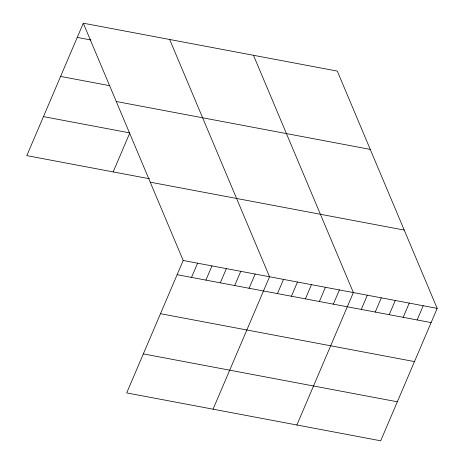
<?xml version="1.0" encoding="UTF-8"?>
<svg xmlns="http://www.w3.org/2000/svg" width="464" height="464" viewBox="0 0 464 464"><rect width="100%" height="100%" fill="white"/><g stroke="black" fill="none" stroke-linecap="round" stroke-linejoin="round"><path stroke-width="0.7" d="M83.305 23.2L183.187 260.472L126.701 392.904L380.695 440.8L437.181 308.374L337.299 71.096L83.305 23.2L26.819 155.626L149.495 178.762M113.175 171.912L129.816 132.901L43.459 116.615M191.522 277.397L197.583 263.187M205.912 280.111L211.973 265.901M220.307 282.825L226.368 268.615M234.697 285.54L240.758 271.33M249.093 288.254L255.154 274.044M213.063 409.19L269.543 276.759L169.662 39.486M277.455 293.602L283.516 279.392M291.421 296.241L297.482 282.031M305.393 298.874L311.454 284.664M319.365 301.507L325.426 287.297M333.332 304.14L339.393 289.93M296.879 424.995L353.365 292.564L253.477 55.291M361.27 309.413L367.331 295.203M375.243 312.046L381.304 297.836M389.209 314.679L395.27 300.469M403.181 317.312L409.242 303.102M417.153 319.945L423.214 305.735M77.244 37.41L90.95 39.997M60.604 76.421L109.951 85.73M116.267 101.5L370.26 149.396M150.226 182.172L404.219 230.074M183.187 260.472L437.181 308.374M177.126 274.682L431.12 322.584M160.486 313.699L414.48 361.595M143.341 353.893L397.335 401.789"/></g></svg>
